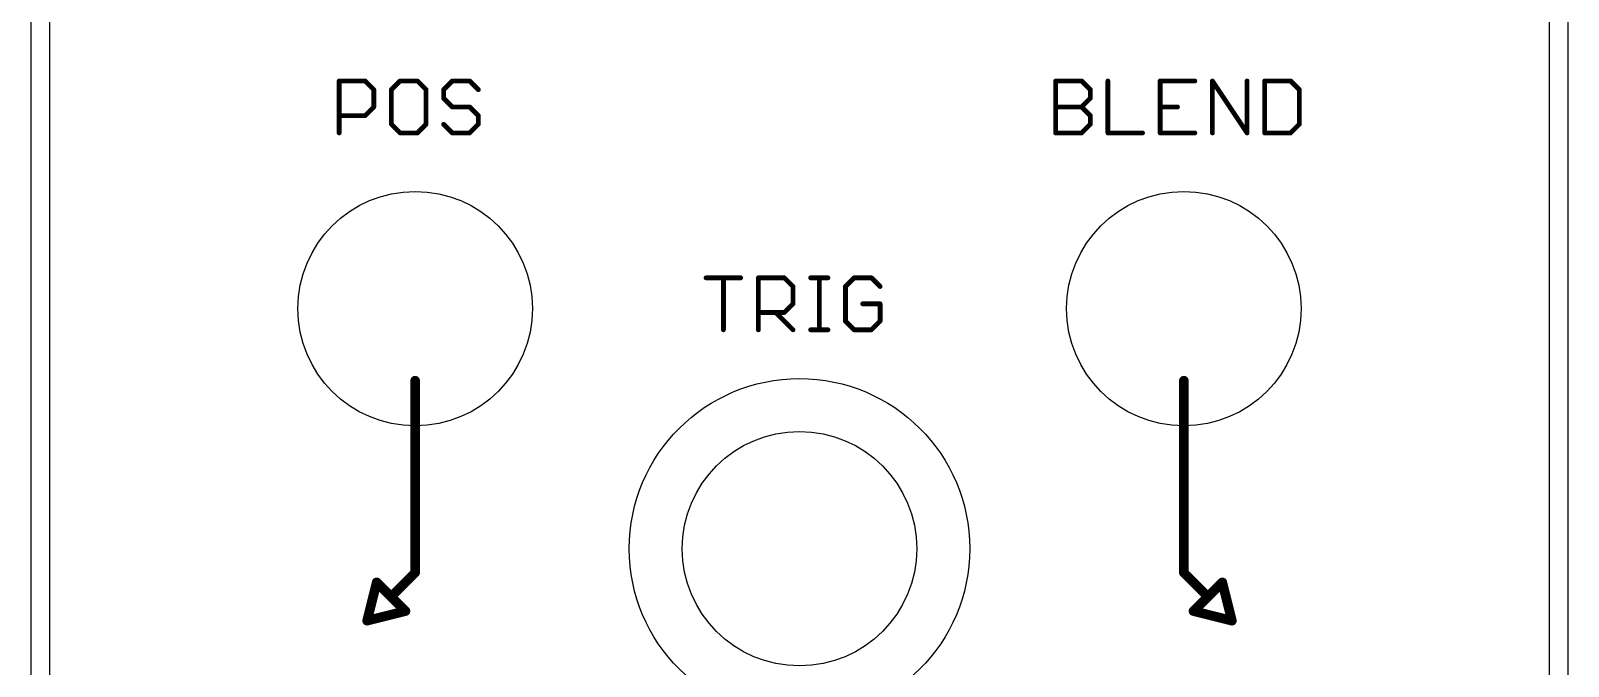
# Model space of a CAD drawing. Extents: x 0 to 41, y 0 to 128.
# Drawn here: x 0 to 40.64, y 87.7 to 104.51 of the extents above; entities that cross this region are included whole.
import ezdxf

# ---------------------------------------------------------------- set-up
doc = ezdxf.new("R2010")
doc.units = 0
doc.layers.add('20', color=7, linetype='CONTINUOUS')
doc.layers.add('25', color=253, linetype='CONTINUOUS')

msp = doc.modelspace()

# ---------------------------------------------------------------- linework, layer by layer
at = {"layer": '20'}
for p, q in [((0, 128.5), (0, 0)), ((40.64, 0), (40.64, 128.5)), ((0.5, 119.7), (0.5, 8.8)), ((40.14, 8.8), (40.14, 119.7))]:
    msp.add_line(p, q, dxfattribs=at)
for centre, radius in [((10.16, 97.155), 3.1), ((10.16, 97.155), 3.1), ((30.48, 97.155), 3.1), ((20.32, 90.805), 4.5), ((20.32, 90.805), 3.1), ((20.32, 90.805), 3.1)]:
    msp.add_circle(centre, radius, dxfattribs=at)
at = {"layer": '25'}
for points, const_width in [([(8.1517, 101.8025), (8.1517, 103.1767)], 0.127), ([(8.1517, 103.1767), (8.8388, 103.1767)], 0.127), ([(8.8388, 103.1767), (9.0678, 102.9476)], 0.127), ([(9.7619, 103.1767), (9.5329, 102.9476)], 0.127), ([(10.22, 103.1767), (9.7619, 103.1767)], 0.127), ([(10.449, 102.9476), (10.22, 103.1767)], 0.127), ([(11.1431, 103.1767), (10.9141, 102.9476)], 0.127), ([(11.6012, 103.1767), (11.1431, 103.1767)], 0.127), ([(11.8302, 102.9476), (11.6012, 103.1767)], 0.127), ([(27.0906, 101.8025), (27.0906, 103.1767)], 0.127), ([(27.0906, 103.1767), (27.7776, 103.1767)], 0.127), ([(27.7776, 103.1767), (28.0067, 102.9476)], 0.127), ([(28.4717, 103.1767), (28.4717, 101.8025)], 0.127), ([(30.769, 103.1767), (29.8529, 103.1767)], 0.127), ([(29.8529, 103.1767), (29.8529, 101.8025)], 0.127), ([(31.2341, 101.8025), (31.2341, 103.1767)], 0.127), ([(31.2341, 103.1767), (32.1502, 101.8025)], 0.127), ([(32.1502, 101.8025), (32.1502, 103.1767)], 0.127), ([(32.6153, 103.1767), (32.6153, 101.8025)], 0.127), ([(33.3023, 103.1767), (32.6153, 103.1767)], 0.127), ([(33.5314, 102.9476), (33.3023, 103.1767)], 0.127), ([(9.0678, 102.9476), (9.0678, 102.4896)], 0.127), ([(9.5329, 102.9476), (9.5329, 102.0315)], 0.127), ([(10.449, 102.0315), (10.449, 102.9476)], 0.127), ([(10.9141, 102.9476), (10.9141, 102.7186)], 0.127), ([(28.0067, 102.9476), (28.0067, 102.7186)], 0.127), ([(33.5314, 102.0315), (33.5314, 102.9476)], 0.127), ([(9.0678, 102.4896), (8.8388, 102.2606)], 0.127), ([(10.9141, 102.7186), (11.1431, 102.4896)], 0.127), ([(11.1431, 102.4896), (11.6012, 102.4896)], 0.127), ([(11.6012, 102.4896), (11.8302, 102.2606)], 0.127), ([(27.0906, 102.4896), (27.7776, 102.4896)], 0.127), ([(28.0067, 102.7186), (27.7776, 102.4896)], 0.127), ([(27.7776, 102.4896), (28.0067, 102.2606)], 0.127), ([(29.8529, 102.4896), (30.311, 102.4896)], 0.127), ([(8.8388, 102.2606), (8.1517, 102.2606)], 0.127), ([(9.5329, 102.0315), (9.7619, 101.8025)], 0.127), ([(10.22, 101.8025), (10.449, 102.0315)], 0.127), ([(11.1431, 101.8025), (10.9141, 102.0315)], 0.127), ([(11.8302, 102.0315), (11.6012, 101.8025)], 0.127), ([(11.8302, 102.2606), (11.8302, 102.0315)], 0.127), ([(28.0067, 102.0315), (27.7776, 101.8025)], 0.127), ([(28.0067, 102.2606), (28.0067, 102.0315)], 0.127), ([(33.3023, 101.8025), (33.5314, 102.0315)], 0.127), ([(9.7619, 101.8025), (10.22, 101.8025)], 0.127), ([(11.6012, 101.8025), (11.1431, 101.8025)], 0.127), ([(27.7776, 101.8025), (27.0906, 101.8025)], 0.127), ([(28.4717, 101.8025), (29.3878, 101.8025)], 0.127), ([(29.8529, 101.8025), (30.769, 101.8025)], 0.127), ([(32.6153, 101.8025), (33.3023, 101.8025)], 0.127), ([(17.8513, 97.9697), (18.7675, 97.9697)], 0.127), ([(18.3094, 96.5955), (18.3094, 97.9697)], 0.127), ([(19.2325, 96.5955), (19.2325, 97.9697)], 0.127), ([(19.2325, 97.9697), (19.9196, 97.9697)], 0.127), ([(19.9196, 97.9697), (20.1486, 97.7406)], 0.127), ([(20.6137, 97.9697), (21.0718, 97.9697)], 0.127), ([(20.8427, 96.5955), (20.8427, 97.9697)], 0.127), ([(21.7635, 97.9697), (21.5345, 97.7406)], 0.127), ([(22.2216, 97.9697), (21.7635, 97.9697)], 0.127), ([(22.4506, 97.7406), (22.2216, 97.9697)], 0.127), ([(20.1486, 97.7406), (20.1486, 97.2826)], 0.127), ([(21.5345, 97.7406), (21.5345, 96.8245)], 0.127), ([(20.1486, 97.2826), (19.9196, 97.0536)], 0.127), ([(22.4506, 97.2826), (21.9925, 97.2826)], 0.127), ([(22.4506, 96.8245), (22.4506, 97.2826)], 0.127), ([(19.9196, 97.0536), (19.2325, 97.0536)], 0.127), ([(19.6906, 97.0536), (20.1486, 96.5955)], 0.127), ([(21.5345, 96.8245), (21.7635, 96.5955)], 0.127), ([(22.2216, 96.5955), (22.4506, 96.8245)], 0.127), ([(20.6137, 96.5955), (21.0718, 96.5955)], 0.127), ([(21.7635, 96.5955), (22.2216, 96.5955)], 0.127), ([(10.16, 95.25), (10.16, 90.17)], 0.254), ([(30.48, 95.25), (30.48, 90.17)], 0.254), ([(10.16, 90.17), (9.525, 89.535)], 0.254), ([(30.48, 90.17), (31.115, 89.535)], 0.254), ([(8.89, 88.9), (9.144, 89.916)], 0.254), ([(9.144, 89.916), (9.525, 89.535)], 0.254), ([(31.496, 89.916), (31.115, 89.535)], 0.254), ([(31.75, 88.9), (31.496, 89.916)], 0.254), ([(9.525, 89.535), (9.906, 89.154)], 0.254), ([(31.115, 89.535), (30.734, 89.154)], 0.254), ([(9.906, 89.154), (8.89, 88.9)], 0.254), ([(30.734, 89.154), (31.75, 88.9)], 0.254)]:
    msp.add_lwpolyline(points, dxfattribs=dict(at, const_width=const_width))
for points, const_width in [([(8.1835, 103.1767, 1), (8.12, 103.1767)], 0.0635), ([(8.1517, 103.2084, 1), (8.1517, 103.1449)], 0.0635), ([(8.8613, 103.1991, 1), (8.8164, 103.1542)], 0.0635), ([(8.8388, 103.1449, 1), (8.8388, 103.2084)], 0.0635), ([(9.7619, 103.2084, 1), (9.7619, 103.1449)], 0.0635), ([(9.7844, 103.1542, 1), (9.7395, 103.1991)], 0.0635), ([(10.2424, 103.1991, 1), (10.1975, 103.1542)], 0.0635), ([(10.22, 103.1449, 1), (10.22, 103.2084)], 0.0635), ([(11.1431, 103.2084, 1), (11.1431, 103.1449)], 0.0635), ([(11.1656, 103.1542, 1), (11.1207, 103.1991)], 0.0635), ([(11.6236, 103.1991, 1), (11.5787, 103.1542)], 0.0635), ([(11.6012, 103.1449, 1), (11.6012, 103.2084)], 0.0635), ([(27.1223, 103.1767, 1), (27.0588, 103.1767)], 0.0635), ([(27.0906, 103.2084, 1), (27.0906, 103.1449)], 0.0635), ([(27.8001, 103.1991, 1), (27.7552, 103.1542)], 0.0635), ([(27.7776, 103.1449, 1), (27.7776, 103.2084)], 0.0635), ([(28.5035, 103.1767, 1), (28.44, 103.1767)], 0.0635), ([(29.8529, 103.2084, 1), (29.8529, 103.1449)], 0.0635), ([(29.8847, 103.1767, 1), (29.8212, 103.1767)], 0.0635), ([(30.769, 103.1449, 1), (30.769, 103.2084)], 0.0635), ([(31.2658, 103.1767, 1), (31.2023, 103.1767)], 0.0635), ([(31.2605, 103.1943, 1), (31.2077, 103.1591)], 0.0635), ([(32.182, 103.1767, 1), (32.1184, 103.1767)], 0.0635), ([(32.647, 103.1767, 1), (32.5835, 103.1767)], 0.0635), ([(32.6153, 103.2084, 1), (32.6153, 103.1449)], 0.0635), ([(33.3248, 103.1991, 1), (33.2799, 103.1542)], 0.0635), ([(33.3023, 103.1449, 1), (33.3023, 103.2084)], 0.0635), ([(9.0996, 102.9476, 1), (9.0361, 102.9476)], 0.0635), ([(9.0454, 102.9252, 1), (9.0903, 102.9701)], 0.0635), ([(9.5647, 102.9476, 1), (9.5012, 102.9476)], 0.0635), ([(9.5105, 102.9701, 1), (9.5554, 102.9252)], 0.0635), ([(10.4808, 102.9476, 1), (10.4173, 102.9476)], 0.0635), ([(10.4266, 102.9252, 1), (10.4715, 102.9701)], 0.0635), ([(10.9458, 102.9476, 1), (10.8823, 102.9476)], 0.0635), ([(10.8916, 102.9701, 1), (10.9365, 102.9252)], 0.0635), ([(11.8078, 102.9252, 1), (11.8527, 102.9701)], 0.0635), ([(28.0384, 102.9476, 1), (27.9749, 102.9476)], 0.0635), ([(27.9842, 102.9252, 1), (28.0291, 102.9701)], 0.0635), ([(33.5631, 102.9476, 1), (33.4996, 102.9476)], 0.0635), ([(33.5089, 102.9252, 1), (33.5538, 102.9701)], 0.0635), ([(9.0361, 102.4896, 1), (9.0996, 102.4896)], 0.0635), ([(9.0903, 102.4671, 1), (9.0454, 102.512)], 0.0635), ([(10.9365, 102.7411, 1), (10.8916, 102.6962)], 0.0635), ([(10.8823, 102.7186, 1), (10.9458, 102.7186)], 0.0635), ([(11.1431, 102.5213, 1), (11.1431, 102.4578)], 0.0635), ([(11.1207, 102.4671, 1), (11.1656, 102.512)], 0.0635), ([(11.6236, 102.512, 1), (11.5787, 102.4671)], 0.0635), ([(11.6012, 102.4578, 1), (11.6012, 102.5213)], 0.0635), ([(27.0906, 102.5213, 1), (27.0906, 102.4578)], 0.0635), ([(27.8001, 102.512, 1), (27.7552, 102.4671)], 0.0635), ([(27.7552, 102.512, 1), (27.8001, 102.4671)], 0.0635), ([(27.7776, 102.4578, 1), (27.7776, 102.5213)], 0.0635), ([(27.9749, 102.7186, 1), (28.0384, 102.7186)], 0.0635), ([(28.0291, 102.6962, 1), (27.9842, 102.7411)], 0.0635), ([(29.8529, 102.5213, 1), (29.8529, 102.4578)], 0.0635), ([(30.311, 102.4578, 1), (30.311, 102.5213)], 0.0635), ([(8.1517, 102.2923, 1), (8.1517, 102.2288)], 0.0635), ([(8.8164, 102.283, 1), (8.8613, 102.2381)], 0.0635), ([(8.8388, 102.2288, 1), (8.8388, 102.2923)], 0.0635), ([(9.5554, 102.054, 1), (9.5105, 102.0091)], 0.0635), ([(9.5012, 102.0315, 1), (9.5647, 102.0315)], 0.0635), ([(10.4173, 102.0315, 1), (10.4808, 102.0315)], 0.0635), ([(10.4715, 102.0091, 1), (10.4266, 102.054)], 0.0635), ([(10.9365, 102.054, 1), (10.8916, 102.0091)], 0.0635), ([(11.862, 102.2606, 1), (11.7985, 102.2606)], 0.0635), ([(11.7985, 102.0315, 1), (11.862, 102.0315)], 0.0635), ([(11.8078, 102.2381, 1), (11.8527, 102.283)], 0.0635), ([(11.8527, 102.0091, 1), (11.8078, 102.054)], 0.0635), ([(28.0384, 102.2606, 1), (27.9749, 102.2606)], 0.0635), ([(27.9749, 102.0315, 1), (28.0384, 102.0315)], 0.0635), ([(27.9842, 102.2381, 1), (28.0291, 102.283)], 0.0635), ([(28.0291, 102.0091, 1), (27.9842, 102.054)], 0.0635), ([(33.4996, 102.0315, 1), (33.5631, 102.0315)], 0.0635), ([(33.5538, 102.0091, 1), (33.5089, 102.054)], 0.0635), ([(8.12, 101.8025, 1), (8.1835, 101.8025)], 0.0635), ([(9.7619, 101.8343, 1), (9.7619, 101.7708)], 0.0635), ([(9.7395, 101.78, 1), (9.7844, 101.825)], 0.0635), ([(10.1975, 101.825, 1), (10.2424, 101.78)], 0.0635), ([(10.22, 101.7708, 1), (10.22, 101.8343)], 0.0635), ([(11.1431, 101.8343, 1), (11.1431, 101.7708)], 0.0635), ([(11.1207, 101.78, 1), (11.1656, 101.825)], 0.0635), ([(11.5787, 101.825, 1), (11.6236, 101.78)], 0.0635), ([(11.6012, 101.7708, 1), (11.6012, 101.8343)], 0.0635), ([(27.0906, 101.8343, 1), (27.0906, 101.7708)], 0.0635), ([(27.0588, 101.8025, 1), (27.1223, 101.8025)], 0.0635), ([(27.7552, 101.825, 1), (27.8001, 101.78)], 0.0635), ([(27.7776, 101.7708, 1), (27.7776, 101.8343)], 0.0635), ([(28.4717, 101.8343, 1), (28.4717, 101.7708)], 0.0635), ([(28.44, 101.8025, 1), (28.5035, 101.8025)], 0.0635), ([(29.3878, 101.7708, 1), (29.3878, 101.8343)], 0.0635), ([(29.8529, 101.8343, 1), (29.8529, 101.7708)], 0.0635), ([(29.8212, 101.8025, 1), (29.8847, 101.8025)], 0.0635), ([(30.769, 101.7708, 1), (30.769, 101.8343)], 0.0635), ([(31.2023, 101.8025, 1), (31.2658, 101.8025)], 0.0635), ([(32.1184, 101.8025, 1), (32.182, 101.8025)], 0.0635), ([(32.1238, 101.7849, 1), (32.1766, 101.8201)], 0.0635), ([(32.5835, 101.8025, 1), (32.647, 101.8025)], 0.0635), ([(32.6153, 101.8343, 1), (32.6153, 101.7708)], 0.0635), ([(33.2799, 101.825, 1), (33.3248, 101.78)], 0.0635), ([(33.3023, 101.7708, 1), (33.3023, 101.8343)], 0.0635), ([(17.8513, 98.0014, 1), (17.8513, 97.9379)], 0.0635), ([(18.3411, 97.9697, 1), (18.2776, 97.9697)], 0.0635), ([(18.7675, 97.9379, 1), (18.7675, 98.0014)], 0.0635), ([(19.2325, 98.0014, 1), (19.2325, 97.9379)], 0.0635), ([(19.2643, 97.9697, 1), (19.2008, 97.9697)], 0.0635), ([(19.9421, 97.9921, 1), (19.8971, 97.9472)], 0.0635), ([(19.9196, 97.9379, 1), (19.9196, 98.0014)], 0.0635), ([(20.6137, 98.0014, 1), (20.6137, 97.9379)], 0.0635), ([(20.8745, 97.9697, 1), (20.811, 97.9697)], 0.0635), ([(21.0718, 97.9379, 1), (21.0718, 98.0014)], 0.0635), ([(21.7635, 98.0014, 1), (21.7635, 97.9379)], 0.0635), ([(21.786, 97.9472, 1), (21.7411, 97.9921)], 0.0635), ([(22.244, 97.9921, 1), (22.1991, 97.9472)], 0.0635), ([(22.2216, 97.9379, 1), (22.2216, 98.0014)], 0.0635), ([(20.1804, 97.7406, 1), (20.1169, 97.7406)], 0.0635), ([(20.1262, 97.7182, 1), (20.1711, 97.7631)], 0.0635), ([(21.5662, 97.7406, 1), (21.5027, 97.7406)], 0.0635), ([(21.512, 97.7631, 1), (21.5569, 97.7182)], 0.0635), ([(22.4281, 97.7182, 1), (22.473, 97.7631)], 0.0635), ([(20.1169, 97.2826, 1), (20.1804, 97.2826)], 0.0635), ([(20.1711, 97.2601, 1), (20.1262, 97.305)], 0.0635), ([(21.9925, 97.3143, 1), (21.9925, 97.2508)], 0.0635), ([(22.4823, 97.2826, 1), (22.4188, 97.2826)], 0.0635), ([(22.4506, 97.2508, 1), (22.4506, 97.3143)], 0.0635), ([(19.2325, 97.0853, 1), (19.2325, 97.0218)], 0.0635), ([(19.713, 97.076, 1), (19.6681, 97.0311)], 0.0635), ([(19.8971, 97.076, 1), (19.9421, 97.0311)], 0.0635), ([(19.9196, 97.0218, 1), (19.9196, 97.0853)], 0.0635), ([(21.5569, 96.847, 1), (21.512, 96.8021)], 0.0635), ([(21.5027, 96.8245, 1), (21.5662, 96.8245)], 0.0635), ([(22.4188, 96.8245, 1), (22.4823, 96.8245)], 0.0635), ([(22.473, 96.8021, 1), (22.4281, 96.847)], 0.0635), ([(18.2776, 96.5955, 1), (18.3411, 96.5955)], 0.0635), ([(19.2008, 96.5955, 1), (19.2643, 96.5955)], 0.0635), ([(20.1262, 96.573, 1), (20.1711, 96.618)], 0.0635), ([(20.6137, 96.6273, 1), (20.6137, 96.5637)], 0.0635), ([(20.811, 96.5955, 1), (20.8745, 96.5955)], 0.0635), ([(21.0718, 96.5637, 1), (21.0718, 96.6273)], 0.0635), ([(21.7635, 96.6273, 1), (21.7635, 96.5637)], 0.0635), ([(21.7411, 96.573, 1), (21.786, 96.618)], 0.0635), ([(22.1991, 96.618, 1), (22.244, 96.573)], 0.0635), ([(22.2216, 96.5637, 1), (22.2216, 96.6273)], 0.0635), ([(10.2235, 95.25, 1), (10.0965, 95.25)], 0.127), ([(30.5435, 95.25, 1), (30.4165, 95.25)], 0.127), ([(10.0965, 90.17, 1), (10.2235, 90.17)], 0.127), ([(10.2049, 90.1251, 1), (10.1151, 90.2149)], 0.127), ([(30.5249, 90.2149, 1), (30.4351, 90.1251)], 0.127), ([(30.4165, 90.17, 1), (30.5435, 90.17)], 0.127), ([(9.1889, 89.9609, 1), (9.0991, 89.8711)], 0.127), ([(9.2056, 89.9006, 1), (9.0824, 89.9314)], 0.127), ([(31.5576, 89.9314, 1), (31.4344, 89.9006)], 0.127), ([(31.5409, 89.8711, 1), (31.4511, 89.9609)], 0.127), ([(9.5699, 89.5799, 1), (9.4801, 89.4901)], 0.127), ([(9.4801, 89.5799, 1), (9.5699, 89.4901)], 0.127), ([(9.4801, 89.4901, 1), (9.5699, 89.5799)], 0.127), ([(31.0701, 89.5799, 1), (31.1599, 89.4901)], 0.127), ([(31.1599, 89.4901, 1), (31.0701, 89.5799)], 0.127), ([(31.0701, 89.4901, 1), (31.1599, 89.5799)], 0.127), ([(8.8746, 88.9616, 1), (8.9054, 88.8384)], 0.127), ([(9.8611, 89.1091, 1), (9.9509, 89.1989)], 0.127), ([(9.9214, 89.0924, 1), (9.8906, 89.2156)], 0.127), ([(30.7494, 89.2156, 1), (30.7186, 89.0924)], 0.127), ([(30.6891, 89.1989, 1), (30.7789, 89.1091)], 0.127), ([(31.7346, 88.8384, 1), (31.7654, 88.9616)], 0.127), ([(8.8284, 88.9154, 1), (8.9516, 88.8846)], 0.127), ([(31.6884, 88.8846, 1), (31.8116, 88.9154)], 0.127)]:
    msp.add_lwpolyline(points, format="xyb", dxfattribs=dict(at, const_width=const_width))

doc.saveas('drawing.dxf')
